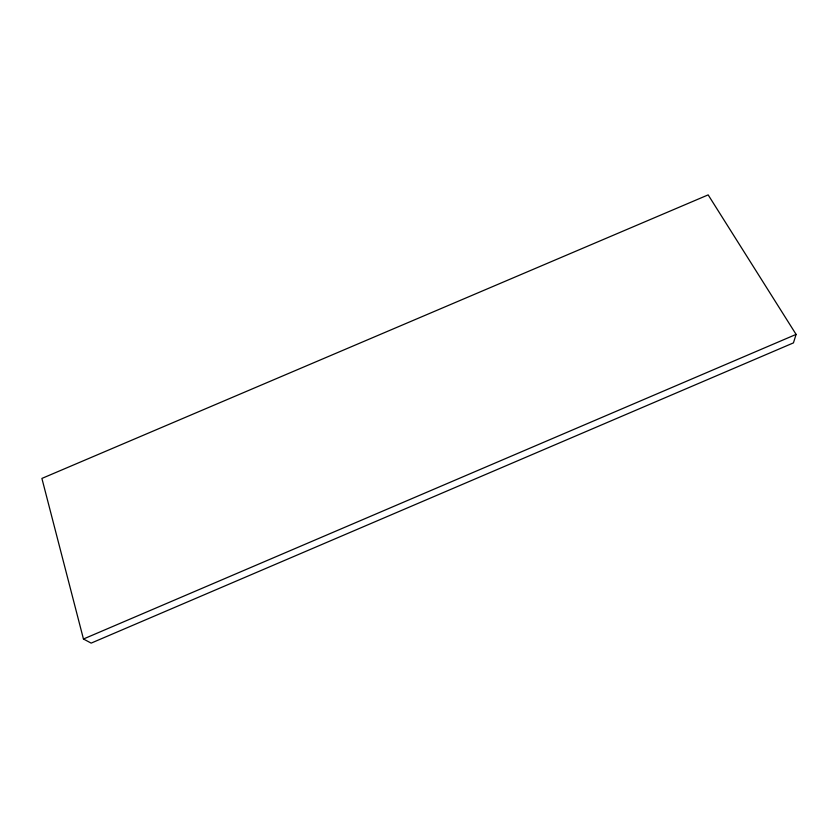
<?xml version="1.0" encoding="UTF-8"?>
<svg xmlns="http://www.w3.org/2000/svg" width="838" height="838" viewBox="0 0 838 838"><rect width="100%" height="100%" fill="white"/><g stroke="black" fill="none" stroke-linecap="round" stroke-linejoin="round"><path stroke-width="1.26" d="M796.1 334.404L793.439 342.889L91.164 643.113L83.454 639.006L41.9 478.425L708.162 194.887L796.1 334.404L83.454 639.006"/></g></svg>
